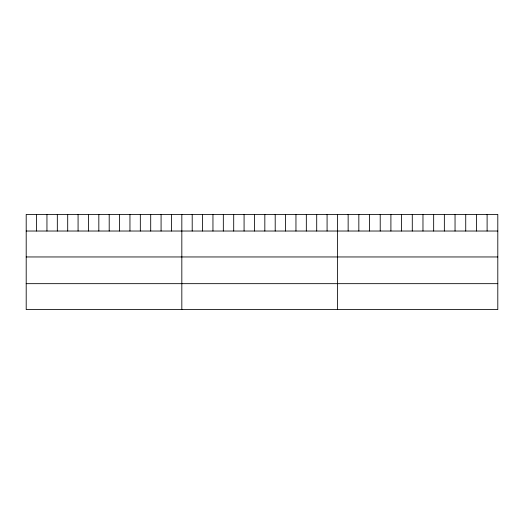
<?xml version="1.0" encoding="UTF-8"?>
<svg xmlns="http://www.w3.org/2000/svg" width="524" height="524" viewBox="0 0 524 524"><rect width="100%" height="100%" fill="white"/><g stroke="black" fill="none" stroke-linecap="round" stroke-linejoin="round"><path stroke-width="0.79" d="M497.8 231.025L497.8 309.592L26.2 309.592L26.2 214.408L497.8 214.408L497.8 231.025L26.2 231.025M26.2 256.957L497.8 256.957M26.2 283.667L497.8 283.667M487.11 214.408L487.11 231.025M476.421 214.408L476.421 231.025M465.731 214.408L465.731 231.025M455.042 214.408L455.042 231.025M444.352 214.408L444.352 231.025M433.662 214.408L433.662 231.025M422.973 214.408L422.973 231.025M412.283 214.408L412.283 231.025M401.594 214.408L401.594 231.025M390.904 214.408L390.904 231.025M380.214 214.408L380.214 231.025M369.525 214.408L369.525 231.025M358.835 214.408L358.835 231.025M348.146 214.408L348.146 231.025M337.456 214.408L337.456 309.592M327.081 214.408L327.081 231.025M316.706 214.408L316.706 231.025M306.33 214.408L306.33 231.025M295.955 214.408L295.955 231.025M285.58 214.408L285.58 231.025M275.205 214.408L275.205 231.025M264.83 214.408L264.83 231.025M254.454 214.408L254.454 231.025M244.079 214.408L244.079 231.025M233.704 214.408L233.704 231.025M223.329 214.408L223.329 231.025M212.954 214.408L212.954 231.025M202.578 214.408L202.578 231.025M192.203 214.408L192.203 231.025M181.828 214.408L181.828 309.592M171.453 214.408L171.453 231.025M161.078 214.408L161.078 231.025M150.702 214.408L150.702 231.025M140.327 214.408L140.327 231.025M129.952 214.408L129.952 231.025M119.577 214.408L119.577 231.025M109.202 214.408L109.202 231.025M98.826 214.408L98.826 231.025M88.451 214.408L88.451 231.025M78.076 214.408L78.076 231.025M67.701 214.408L67.701 231.025M57.326 214.408L57.326 231.025M46.95 214.408L46.95 231.025M36.575 214.408L36.575 231.025"/></g></svg>
